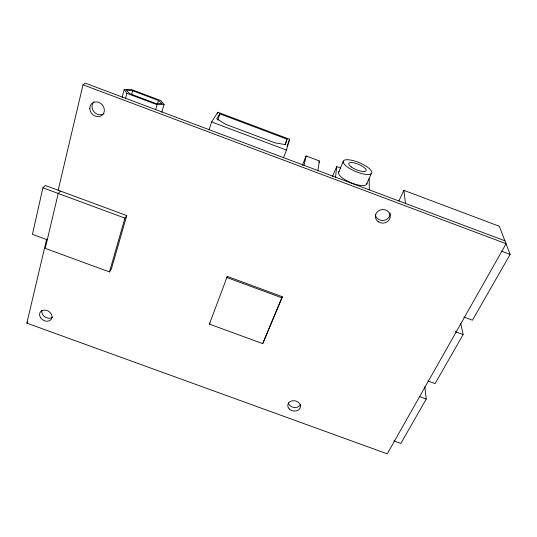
<?xml version="1.0" encoding="UTF-8"?>
<svg xmlns="http://www.w3.org/2000/svg" width="537" height="537" viewBox="0 0 537 537"><rect width="100%" height="100%" fill="white"/><g stroke="black" fill="none" stroke-linecap="round" stroke-linejoin="round"><path stroke-width="0.81" d="M335.565 177.19L336.686 166.551L340.552 168.007M317.844 170.531L319.455 160.979L306.11 155.958L302.412 165.262M282.006 297.86L282.247 296.686L227.265 276.414L209.423 324.12L262.721 343.626L282.006 297.86L226.869 277.535L227.265 276.414M304.036 165.342L306.11 155.958M60.547 191.105L58.218 193.461L45.242 248.376L109.481 271.937L111.34 269.111L126.752 215.592L45.35 185.487L42.9 187.802L32.442 234.347L47.269 239.791M262.721 343.626L282.247 296.686M58.204 190.091L83.02 84.792L506.096 243.691L387.244 453.839L26.85 323.146L46.665 239.072M122.141 97.365L124.235 89.39L131.25 89.484L160.878 100.634L164.087 104.379L161.791 112.267M125.598 98.157L126.88 93.337L124.235 89.39M131.572 94.774L132.659 90.733L158.402 100.419L162.1 103.628L155.576 103.386L129.477 93.572L126.235 90.135L132.659 90.733M155.696 109.467L157.066 104.688L164.087 104.379M157.482 103.628L158.402 100.419M109.481 271.937L124.933 218.123L126.752 215.592M283.469 157.831L286.436 150.071L289.658 139.305L217.874 112.26L211.625 121.933L209.041 129.867M287.033 139.164L285.355 144.614L274.91 142.829L225.527 124.248L216.72 118.778L219.834 113.851L287.033 139.164L284.959 144.641M217.351 113.837L217.874 112.26M217.787 120.073L219.834 113.851M209.423 324.12L209.853 322.912M287 146.265L289.658 139.305M318.837 162.503L319.455 160.979M332.497 176.492L336.686 166.551M338.478 172.652L343.15 161.624M366.429 184.547L371.329 173.572A15.405 4.779 22.7 0 0 353.675 160.744A15.405 4.779 22.7 0 0 347.399 167.014A15.405 4.779 22.7 0 0 371.329 173.572M398.884 200.925L403.891 190.353L499.309 226.265L510.15 254.404L472.459 320.2L463.861 317.011M424.821 386.68L426.244 399.038L400.85 443.434L393.782 440.87M460.712 323.294L463.122 334.578L435.071 383.619L428.043 381.042M26.85 323.146L27.776 321.945M83.02 84.792L85.296 83.161L505.002 240.845M419.155 396.447L426.244 399.038M455.269 331.671L463.122 334.578M42.9 187.802L124.933 218.123M501.551 251.175L510.15 254.404M211.625 121.933L286.436 150.071M126.88 93.337L157.066 104.688M403.891 190.353L405.475 203.436M369.201 178.787L369.295 189.863M103.983 113.569A7.733 6.793 48.3 0 1 94.015 111.837A7.733 6.793 48.3 0 1 93.982 101.795M390.097 212.82A7.431 6.773 -6 0 1 383.593 220.432A7.431 6.773 -6 0 1 375.35 214.672M300.545 404.515A6.377 5.155 10 0 1 294.014 407.462A6.377 5.155 10 0 1 288.356 402.844M52.613 317.179A6.551 5.209 30.7 0 1 45.175 317.065A6.551 5.209 30.7 0 1 41.886 310.48M366.912 183.345A15.284 4.954 22.8 0 1 350.594 182.58A15.284 4.954 22.8 0 1 339.089 171.511M40.523 317.709A6.598 5.236 30.7 0 0 51.371 319.166A6.598 5.236 30.7 0 0 45.457 310.104A6.598 5.236 30.7 0 0 40.523 317.709M378.189 221.754A7.491 6.813 -5.8 0 0 390.251 217.217A7.491 6.813 -5.8 0 0 380.109 210.034A7.491 6.813 -5.8 0 0 378.189 221.754M289.181 408.899A6.417 5.182 10.1 0 0 300.096 408.086A6.417 5.182 10.1 0 0 293.068 400.696A6.417 5.182 10.1 0 0 289.181 408.899M89.807 108.481A7.793 6.84 48.1 0 0 100.862 116.039A7.793 6.84 48.1 0 0 100.594 103.326A7.793 6.84 48.1 0 0 89.807 108.481M351.292 166.967A9.398 2.913 22.7 0 0 365.919 171.014A9.398 2.913 22.7 0 0 355.219 163.188A9.398 2.913 22.7 0 0 351.292 166.967"/></g></svg>
